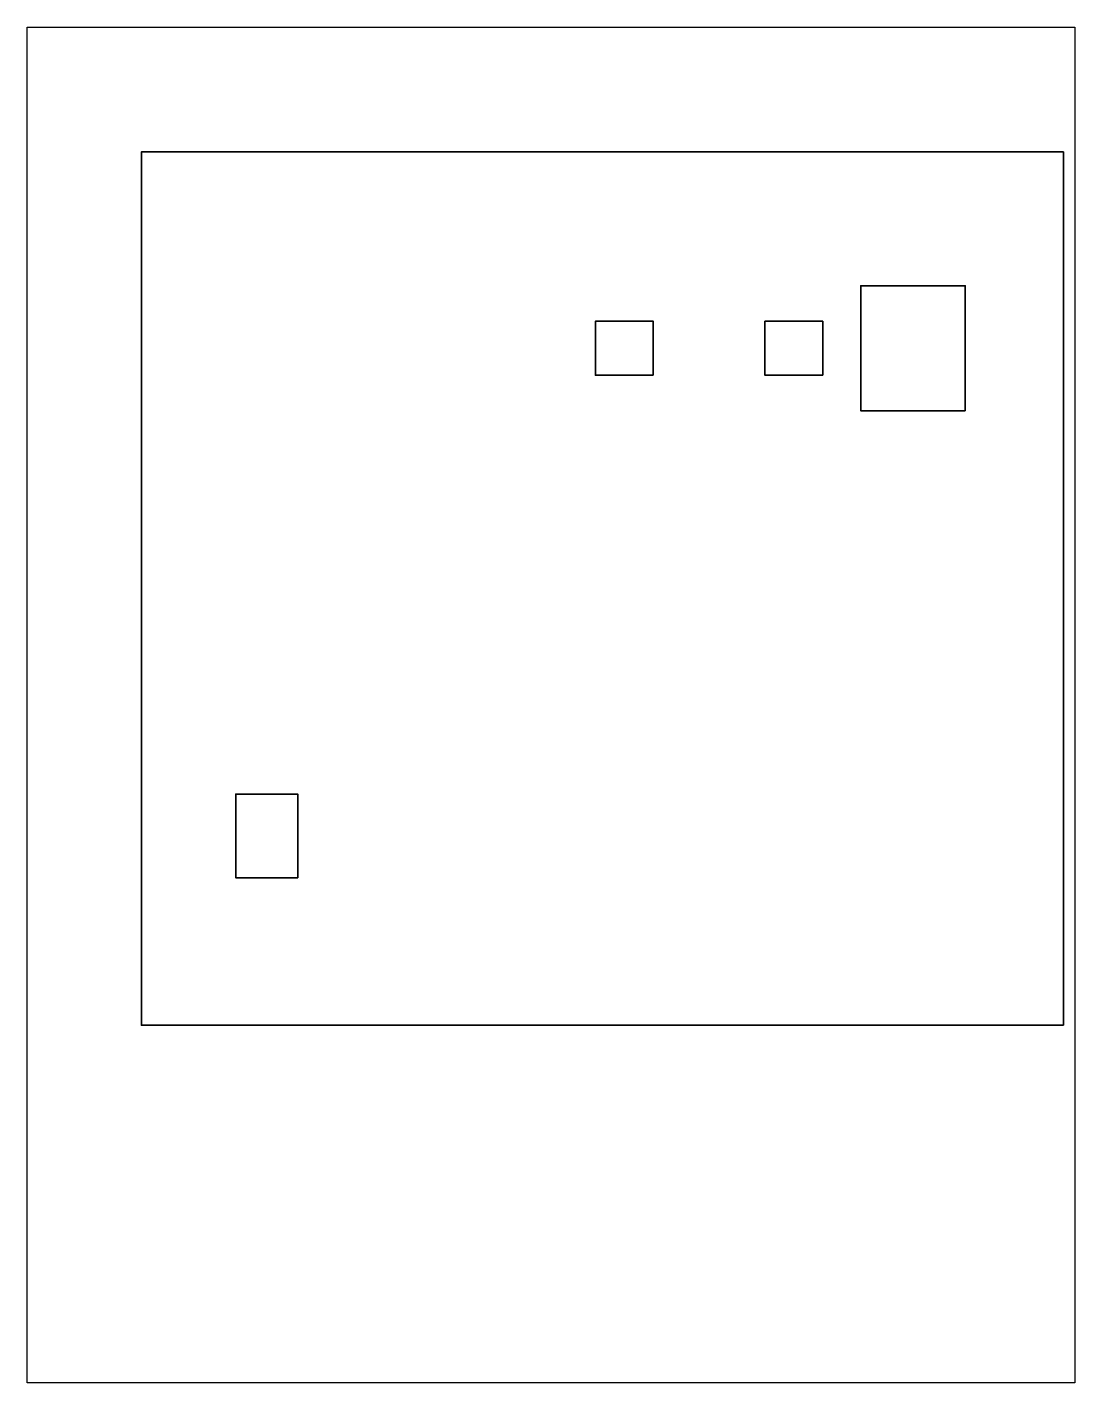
# Model space of a CAD drawing. Header units: inches. Extents: x 0 to 8.5, y 0 to 11.
import ezdxf

# ---------------------------------------------------------------- set-up
doc = ezdxf.new("R2010")
doc.units = ezdxf.units.IN
doc.header["$MEASUREMENT"] = 0
doc.layers.add('Layer 1', color=7, linetype='Continuous')
picture_1 = doc.add_image_def('image1.png', size_in_pixel=(612, 792))
picture_2 = doc.add_image_def('image2.png', size_in_pixel=(612, 792))

# ---------------------------------------------------------------- blocks, each defined once
blk = doc.blocks.new('block 2')
at = {"layer": 'Layer 1'}
image = blk.add_image(picture_1, insert=(0, 0), size_in_units=(8.5, 11), dxfattribs=at)
blk = doc.blocks.new('block 3')
at = {"layer": 'Layer 1'}
image = blk.add_image(picture_2, insert=(0, 0), size_in_units=(8.5, 11), dxfattribs=at)

msp = doc.modelspace()

# ---------------------------------------------------------------- linework, layer by layer
at = {"layer": 'Layer 1', "color": 112, "lineweight": 35}
msp.add_lwpolyline([(8.407, 2.901), (0.927, 2.901), (0.927, 9.987), (8.407, 9.987), (8.407, 2.901)], dxfattribs=at)
at = {"layer": 'Layer 1', "color": 250, "lineweight": 35}
for points in [[(7.61, 7.887), (6.763, 7.887), (6.763, 8.901), (7.61, 8.901), (7.61, 7.887)], [(5.08, 8.176), (4.611, 8.176), (4.611, 8.613), (5.08, 8.613), (5.08, 8.176)], [(6.454, 8.176), (5.985, 8.176), (5.985, 8.613), (6.454, 8.613), (6.454, 8.176)], [(2.195, 4.098), (1.693, 4.098), (1.693, 4.777), (2.195, 4.777), (2.195, 4.098)]]:
    msp.add_lwpolyline(points, dxfattribs=at)

# ---------------------------------------------------------------- block references
at = {"layer": 'Layer 1'}
for name in ['block 2', 'block 3']:
    msp.add_blockref(name, (0, 0), dxfattribs=at)

doc.saveas('drawing.dxf')
